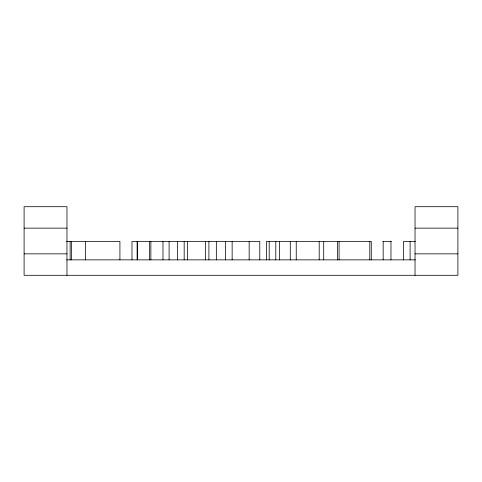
<?xml version="1.0" encoding="UTF-8"?>
<svg xmlns="http://www.w3.org/2000/svg" width="482" height="482" viewBox="0 0 482 482"><rect width="100%" height="100%" fill="white"/><g stroke="black" fill="none" stroke-linecap="round" stroke-linejoin="round"><path stroke-width="0.72" d="M24.1 228.143L66.968 228.143M415.032 228.143L457.9 228.143M66.468 241.452L119.922 241.452L119.922 259.858M382.847 241.452L391.384 241.452M415.315 241.452L403.5 241.452L403.5 259.858M24.1 253.857L66.968 253.857M415.032 253.857L457.9 253.857M66.673 259.858L415.315 259.858M415.032 275.294L415.032 206.706L457.9 206.706L457.9 275.294L24.1 275.294L24.1 206.706L66.968 206.706L66.968 275.294M410.104 241.452L410.104 259.858M390.968 241.452L390.968 259.858M383.178 241.452L383.178 259.858M371.285 259.858L371.285 241.452L266.432 241.452L266.432 259.858M369.796 241.452L369.796 259.858M339.075 241.452L339.075 259.858M337.587 241.452L337.587 259.858M323.711 241.452L323.711 259.858M319.198 241.452L319.198 259.858M296.237 241.452L296.237 259.858M290.291 241.452L290.291 259.858M279.5 241.452L279.5 259.858M275.806 241.452L275.806 259.858M269.197 241.452L269.197 259.858M259.78 259.858L259.78 241.452L131.984 241.452L131.984 259.858M249.158 241.452L249.158 259.858M232.143 241.452L232.143 259.858M225.48 241.452L225.48 259.858M216.34 241.452L216.34 259.858M208.905 241.452L208.905 259.858M205.489 241.452L205.489 259.858M187.486 241.452L187.486 259.858M184.178 241.452L184.178 259.858M177.575 241.452L177.575 259.858M169.092 241.452L169.092 259.858M162.982 241.452L162.982 259.858M150.866 241.452L150.866 259.858M149.547 241.452L149.547 259.858M137.322 241.452L137.322 259.858M137.159 241.452L137.159 259.858M85.398 241.452L85.398 259.858M71.523 241.452L71.523 259.858M70.143 241.452L70.143 259.858"/></g></svg>
